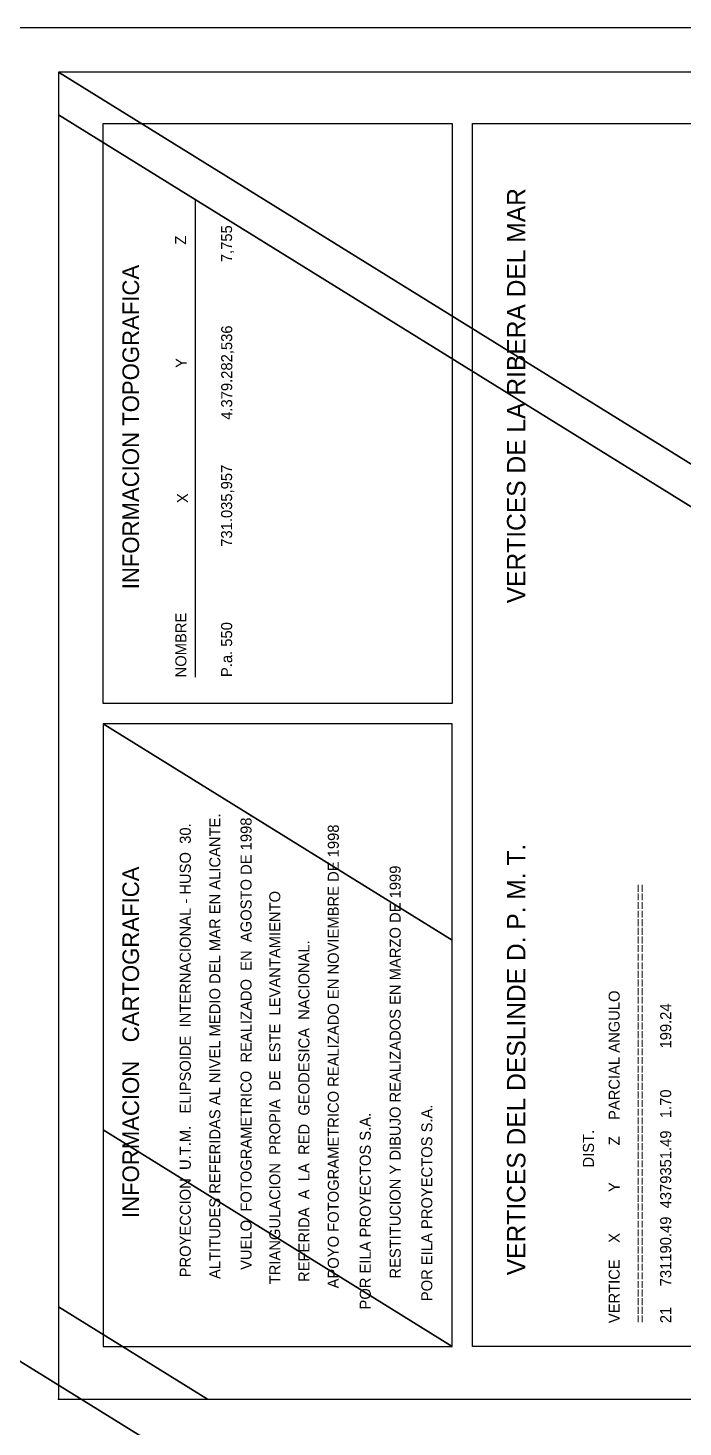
# Model space of a CAD drawing. Extents: x 730854 to 731444, y 4378581 to 4379608.
# Drawn here: x 731148.1 to 731237.1, y 4379417.2 to 4379607.5 of the extents above; entities that cross this region are included whole.
import ezdxf
from ezdxf.enums import TextEntityAlignment as Align

# ---------------------------------------------------------------- set-up
doc = ezdxf.new("R2010")
doc.units = 0
doc.layers.get('0').update_dxf_attribs({"linetype": 'CONTINUOUS'})

msp = doc.modelspace()

# ---------------------------------------------------------------- linework, layer by layer
at = {"color": 0, "linetype": 'CONTINUOUS'}
for p, q in [((731170.85, 4379519.22), (731170.85, 4379584.24)), ((731154.41, 4379421), (731162.5, 4379421))]:
    msp.add_line(p, q, dxfattribs=at)
for points in [[(731158.3, 4379515.62), (731158.3, 4379594.5), (731205.77, 4379594.5), (731205.77, 4379515.62)], [(731411.32, 4379428.19), (731208.53, 4379428.19), (731208.53, 4379594.5), (731411.32, 4379594.5)]]:
    msp.add_lwpolyline(points, close=True, dxfattribs=at)
msp.add_point((731152.26, 4379421), dxfattribs=at)

# ---------------------------------------------------------------- texts
for s, height, p in [('VERTICES DE LA RIBERA DEL MAR', 2.5, (731214.46, 4379557.49)), ('ALTITUDES REFERIDAS AL NIVEL MEDIO DEL MAR EN ALICANTE.', 1.5, (731173.5, 4379469.01)), ('VUELO  FOTOGRAMETRICO  REALIZADO  EN  AGOSTO DE 1998.', 1.5, (731177.74, 4379469.63)), (' PROYECCION  U.T.M.   ELIPSOIDE  INTERNACIONAL - HUSO  30.', 1.5, (731169.48, 4379468.17)), (' APOYO FOTOGRAMETRICO REALIZADO EN NOVIEMBRE DE 1998', 1.5, (731189.6, 4379467.34)), ('VERTICES DEL DESLINDE D. P. M. T.', 2.5, (731214.46, 4379467.21)), ('RESTITUCION Y DIBUJO REALIZADOS EN MARZO DE 1999', 1.5, (731198.01, 4379465.49)), ('TRIANGULACION  PROPIA  DE  ESTE  LEVANTAMIENTO', 1.5, (731181.65, 4379463.38)), ('REFERIDA  A  LA  RED  GEODESICA  NACIONAL.', 1.5, (731185.61, 4379460.18)), ('  POR EILA PROYECTOS S.A.', 1.5, (731193.94, 4379446.02)), ('POR EILA PROYECTOS S.A.', 1.5, (731202.31, 4379447.71))]:
    msp.add_text(s, height=height, rotation=90, dxfattribs=at).set_placement(p, align=Align.MIDDLE)
for s, height, p in [('7,755', 1.5, (731175.84, 4379575.65)), ('Z', 1.5, (731169.6, 4379578.03)), ('INFORMACION TOPOGRAFICA', 2.25, (731163.19, 4379531.16)), ('4.379.282,536', 1.5, (731175.86, 4379554.21)), ('Y', 1.5, (731169.66, 4379561.26)), ('731.035,957', 1.5, (731175.85, 4379536.94)), ('X', 1.5, (731169.87, 4379542.88)), ('NOMBRE', 1.5, (731169.63, 4379519.17)), ('P.a. 550', 1.5, (731175.85, 4379519.22)), ('INFORMACION   CARTOGRAFICA', 2.25, (731163.19, 4379445.64))]:
    msp.add_text(s, height=height, rotation=90, dxfattribs=at).set_placement(p)
for s, p in [('===================================================', (731230.53, 4379431.34)), ('VERTICE    X          Y         Z    PARCIAL ANGULO', (731227.03, 4379431.34)), ('21     731190.49  4379351.49   1.70          199.24', (731234.03, 4379431.34)), ('                                      DIST.', (731223.53, 4379431.34))]:
    msp.add_text(s, height=1.5, rotation=90, dxfattribs=at).set_placement(p, align=Align.TOP_LEFT)

# ---------------------------------------------------------------- meshes
mesh = msp.add_polyface(dxfattribs=at)
corners = [(730854.5, 4378581), (730854.5, 4378581), (730854.5, 4378771.96), (731162.5, 4378581), (730854.5, 4378946.49), (731444, 4378581), (730854.5, 4379607.5), (731444, 4379242.01), (731444, 4379607.5)]
mesh.append_faces([[corners[k] for k in face] for face in [(0, 1, 3, 2), (2, 3, 5, 4), (4, 5, 7, 6), (6, 7, 8, 8)]], dxfattribs={"vtx0": -1, "vtx2": -1, "color": 0})
mesh = msp.add_polyface(dxfattribs=at)
corners = [(731152.26, 4379421), (731172.5, 4379421), (731152.26, 4379433.55), (731434, 4379421), (731152.26, 4379595.68), (731434, 4379421), (731152.26, 4379601.5), (731434, 4379426.82), (731434, 4379601.5)]
mesh.append_faces([[corners[k] for k in face] for face in [(0, 0, 1, 2), (2, 1, 3, 4), (4, 5, 7, 6), (6, 7, 8, 8)]], dxfattribs={"vtx0": -1, "vtx2": -1, "color": 0})
mesh = msp.add_polyface(dxfattribs=at)
corners = [(731158.3, 4379428.19), (731158.3, 4379428.19), (731158.3, 4379457.62), (731205.77, 4379428.19), (731158.3, 4379512.86), (731205.77, 4379483.43), (731205.77, 4379512.86)]
mesh.append_faces([[corners[k] for k in face] for face in [(0, 1, 3, 2), (2, 3, 5, 4), (4, 5, 6, 6)]], dxfattribs={"vtx0": -1, "vtx2": -1, "color": 0})

doc.saveas('drawing.dxf')
